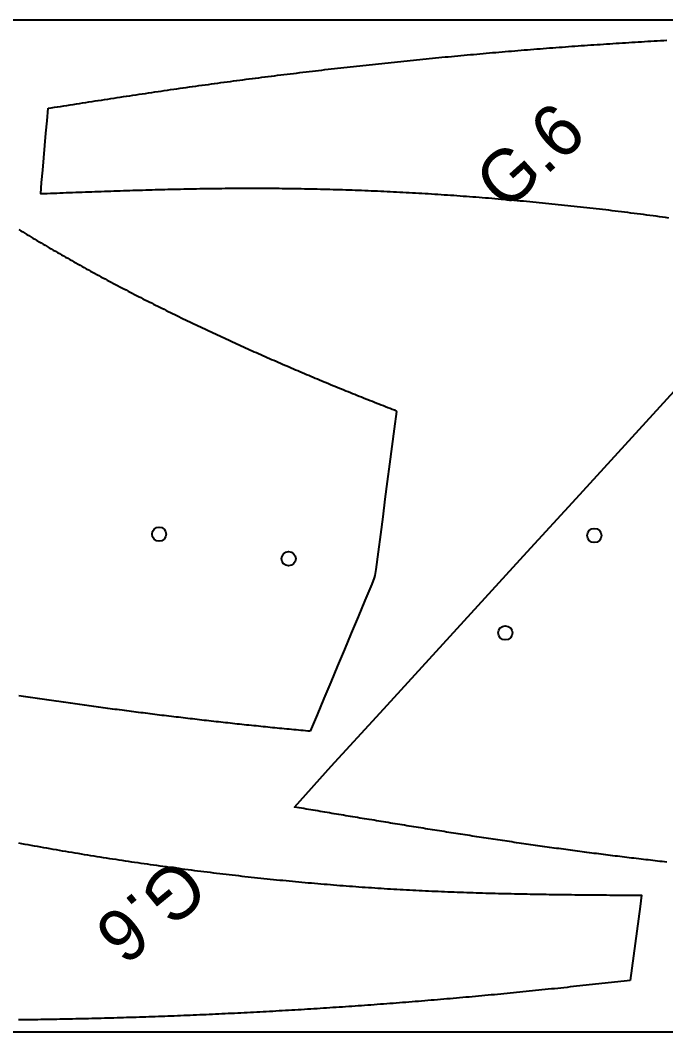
# Model space of a CAD drawing. Extents: x 2 to 206, y 2 to 48.
# Drawn here: x 34.98 to 64.36, y 1.94 to 47.94 of the extents above; entities that cross this region are included whole.
import ezdxf

# ---------------------------------------------------------------- set-up
doc = ezdxf.new("R2010")
doc.units = 0
doc.layers.get('0').update_dxf_attribs({"linetype": 'CONTINUOUS'})
for name, color, linetype in [('ANNOTATION', 7, 'CONTINUOUS'), ('CUT_SHEET', 1, 'CONTINUOUS'), ('DRILLING', 3, 'CONTINUOUS')]:
    doc.layers.add(name, color=color, linetype=linetype)
doc.styles.add('TW_CEN_MT', font='txt')

# ---------------------------------------------------------------- blocks, each defined once
blk = doc.blocks.new('*U7')
at = {"layer": 'ANNOTATION', "color": 7, "style": 'TW_CEN_MT'}
blk.add_text('G.6', height=2.3704, rotation=219.3347, dxfattribs=at).set_placement((42.177, 9.963))
blk = doc.blocks.new('*U8')
at = {"layer": 'ANNOTATION', "color": 7, "style": 'TW_CEN_MT'}
blk.add_text('G.6', height=2.3704, rotation=41.9698, dxfattribs=at).set_placement((57.056, 39.195))

msp = doc.modelspace()

# ---------------------------------------------------------------- linework, layer by layer
for points in [[(36.2499, 43.9341, 0), (36.3928, 43.9565, 0), (36.5356, 43.9788, 0), (36.6784, 44.0012, 0), (36.8213, 44.0235, 0), (36.9641, 44.0458, 0), (37.1069, 44.0681, 0), (37.2498, 44.0904, 0), (37.3926, 44.1127, 0), (37.5355, 44.135, 0), (37.6783, 44.1572, 0), (37.8212, 44.1794, 0), (37.964, 44.2016, 0), (38.1069, 44.2238, 0), (38.2498, 44.2459, 0), (38.3926, 44.268, 0), (38.5355, 44.2901, 0), (38.6784, 44.3121, 0), (38.8213, 44.3341, 0), (38.9642, 44.356, 0), (39.1071, 44.3779, 0), (39.25, 44.3998, 0), (39.3929, 44.4216, 0), (39.5358, 44.4433, 0), (39.6788, 44.465, 0), (39.8217, 44.4867, 0), (39.9647, 44.5082, 0), (40.1076, 44.5298, 0), (40.2506, 44.5512, 0), (40.3936, 44.5726, 0), (40.5366, 44.5939, 0), (40.6796, 44.6152, 0), (40.8226, 44.6364, 0), (40.9656, 44.6575, 0), (41.1086, 44.6785, 0), (41.2517, 44.6994, 0), (41.3947, 44.7203, 0), (41.5378, 44.7411, 0), (41.6809, 44.7618, 0), (41.824, 44.7824, 0), (41.9671, 44.8029, 0), (42.1102, 44.8234, 0), (42.2533, 44.8438, 0), (42.3964, 44.864, 0), (42.5396, 44.8842, 0), (42.6828, 44.9044, 0), (42.8259, 44.9244, 0), (42.9691, 44.9444, 0), (43.1123, 44.9642, 0), (43.2555, 44.984, 0), (43.3988, 45.0037, 0), (43.542, 45.0234, 0), (43.6853, 45.0429, 0), (43.8285, 45.0624, 0), (43.9718, 45.0817, 0), (44.1151, 45.101, 0), (44.2584, 45.1203, 0), (44.4017, 45.1394, 0), (44.545, 45.1585, 0), (44.6883, 45.1774, 0), (44.8316, 45.1963, 0), (44.975, 45.2151, 0), (45.1183, 45.2339, 0), (45.2617, 45.2525, 0), (45.4051, 45.2711, 0), (45.5485, 45.2896, 0), (45.6919, 45.308, 0), (45.8353, 45.3263, 0), (45.9787, 45.3446, 0), (46.1221, 45.3627, 0), (46.2656, 45.3808, 0), (46.409, 45.3988, 0), (46.5525, 45.4168, 0), (46.696, 45.4346, 0), (46.8395, 45.4524, 0), (46.983, 45.4701, 0), (47.1265, 45.4877, 0), (47.27, 45.5052, 0), (47.4135, 45.5227, 0), (47.557, 45.5401, 0), (47.7006, 45.5574, 0), (47.8441, 45.5746, 0), (47.9877, 45.5917, 0), (48.1313, 45.6088, 0), (48.2749, 45.6257, 0), (48.4184, 45.6426, 0), (48.562, 45.6595, 0), (48.7057, 45.6762, 0), (48.8493, 45.6929, 0), (48.9929, 45.7095, 0), (49.1365, 45.726, 0), (49.2802, 45.7424, 0), (49.4239, 45.7588, 0), (49.5675, 45.775, 0), (49.7112, 45.7912, 0), (49.8549, 45.8073, 0), (49.9986, 45.8234, 0), (50.1423, 45.8394, 0), (50.286, 45.8552, 0), (50.4297, 45.8711, 0), (50.5734, 45.8868, 0), (50.7172, 45.9024, 0), (50.8609, 45.918, 0), (51.0047, 45.9335, 0), (51.1484, 45.9489, 0), (51.2922, 45.9643, 0), (51.436, 45.9796, 0), (51.5798, 45.9948, 0), (51.7236, 46.0099, 0), (51.8674, 46.0249, 0), (52.0112, 46.0399, 0), (52.155, 46.0548, 0), (52.2988, 46.0696, 0), (52.4427, 46.0843, 0), (52.5865, 46.099, 0), (52.7304, 46.1136, 0), (52.8742, 46.1281, 0), (53.0181, 46.1425, 0), (53.162, 46.1569, 0), (53.3058, 46.1711, 0), (53.4497, 46.1853, 0), (53.5936, 46.1994, 0), (53.7375, 46.2135, 0), (53.8814, 46.2274, 0), (54.0254, 46.2413, 0), (54.1693, 46.2551, 0), (54.3132, 46.2689, 0), (54.4572, 46.2825, 0), (54.6011, 46.2961, 0), (54.7451, 46.3096, 0), (54.8891, 46.323, 0), (55.033, 46.3363, 0), (55.177, 46.3496, 0), (55.321, 46.3628, 0), (55.465, 46.3759, 0), (55.609, 46.3889, 0), (55.753, 46.4018, 0), (55.897, 46.4147, 0), (56.041, 46.4275, 0), (56.1851, 46.4402, 0), (56.3291, 46.4528, 0), (56.4732, 46.4654, 0), (56.6172, 46.4778, 0), (56.7613, 46.4902, 0), (56.9053, 46.5025, 0), (57.0494, 46.5147, 0), (57.1935, 46.5269, 0), (57.3376, 46.5389, 0), (57.4817, 46.5509, 0), (57.6258, 46.5628, 0), (57.7699, 46.5747, 0), (57.914, 46.5864, 0), (58.0581, 46.5981, 0), (58.2022, 46.6096, 0), (58.3464, 46.6211, 0), (58.4905, 46.6325, 0), (58.6347, 46.6439, 0), (58.7788, 46.6551, 0), (58.923, 46.6663, 0), (59.0671, 46.6774, 0), (59.2113, 46.6884, 0), (59.3555, 46.6993, 0), (59.4997, 46.7102, 0), (59.6439, 46.721, 0), (59.7881, 46.7316, 0), (59.9323, 46.7422, 0), (60.0765, 46.7528, 0), (60.2207, 46.7632, 0), (60.3649, 46.7735, 0), (60.5091, 46.7838, 0), (60.6534, 46.794, 0), (60.7976, 46.8041, 0), (60.9419, 46.8141, 0), (61.0861, 46.8241, 0), (61.2304, 46.8339, 0), (61.3746, 46.8437, 0), (61.5189, 46.8534, 0), (61.6632, 46.863, 0), (61.8075, 46.8725, 0), (61.9518, 46.8819, 0), (62.096, 46.8913, 0), (62.2403, 46.9006, 0), (62.3847, 46.9097, 0), (62.529, 46.9189, 0), (62.6733, 46.9279, 0), (62.8176, 46.9368, 0), (62.9619, 46.9456, 0), (63.1063, 46.9544, 0), (63.2506, 46.9631, 0), (63.3949, 46.9717, 0), (63.5393, 46.9802, 0), (63.6836, 46.9886, 0), (63.828, 46.997, 0), (63.9724, 47.0052, 0), (64.1167, 47.0134, 0), (64.2611, 47.0215, 0), (64.4055, 47.0295, 0)], [(64.4943, 38.9442, 0), (64.3509, 38.9641, 0), (64.2074, 38.9838, 0), (64.064, 39.0033, 0), (63.9205, 39.0227, 0), (63.777, 39.042, 0), (63.6335, 39.0611, 0), (63.49, 39.0801, 0), (63.3464, 39.0989, 0), (63.2029, 39.1176, 0), (63.0593, 39.1361, 0), (62.9157, 39.1544, 0), (62.7721, 39.1727, 0), (62.6284, 39.1907, 0), (62.4848, 39.2087, 0), (62.3411, 39.2265, 0), (62.1974, 39.2441, 0), (62.0537, 39.2616, 0), (61.9099, 39.2789, 0), (61.7662, 39.2961, 0), (61.6224, 39.3132, 0), (61.4786, 39.3301, 0), (61.3349, 39.3469, 0), (61.191, 39.3635, 0), (61.0472, 39.38, 0), (60.9034, 39.3963, 0), (60.7595, 39.4125, 0), (60.6156, 39.4285, 0), (60.4718, 39.4444, 0), (60.3279, 39.4601, 0), (60.1839, 39.4757, 0), (60.04, 39.4912, 0), (59.8961, 39.5065, 0), (59.7521, 39.5217, 0), (59.6081, 39.5367, 0), (59.4642, 39.5516, 0), (59.3202, 39.5663, 0), (59.1761, 39.5809, 0), (59.0321, 39.5954, 0), (58.8881, 39.6097, 0), (58.744, 39.6238, 0), (58.6, 39.6378, 0), (58.4559, 39.6517, 0), (58.3118, 39.6654, 0), (58.1677, 39.679, 0), (58.0236, 39.6925, 0), (57.8795, 39.7058, 0), (57.7354, 39.7189, 0), (57.5912, 39.732, 0), (57.4471, 39.7448, 0), (57.3029, 39.7576, 0), (57.1588, 39.7702, 0), (57.0146, 39.7826, 0), (56.8704, 39.7949, 0), (56.7262, 39.8071, 0), (56.582, 39.8191, 0), (56.4378, 39.831, 0), (56.2936, 39.8427, 0), (56.1493, 39.8543, 0), (56.0051, 39.8657, 0), (55.8608, 39.877, 0), (55.7166, 39.8882, 0), (55.5723, 39.8992, 0), (55.428, 39.91, 0), (55.2838, 39.9207, 0), (55.1395, 39.9313, 0), (54.9952, 39.9417, 0), (54.8509, 39.952, 0), (54.7065, 39.9621, 0), (54.5622, 39.9721, 0), (54.4179, 39.9819, 0), (54.2735, 39.9916, 0), (54.1292, 40.0011, 0), (53.9849, 40.0105, 0), (53.8405, 40.0197, 0), (53.6961, 40.0288, 0), (53.5518, 40.0377, 0), (53.4074, 40.0465, 0), (53.263, 40.0551, 0), (53.1186, 40.0636, 0), (52.9742, 40.0719, 0), (52.8298, 40.08, 0), (52.6854, 40.088, 0), (52.541, 40.0959, 0), (52.3966, 40.1036, 0), (52.2521, 40.1112, 0), (52.1077, 40.1186, 0), (51.9633, 40.1258, 0), (51.8188, 40.1329, 0), (51.6744, 40.1398, 0), (51.5299, 40.1466, 0), (51.3855, 40.1532, 0), (51.241, 40.1597, 0), (51.0965, 40.166, 0), (50.9521, 40.1722, 0), (50.8076, 40.1782, 0), (50.6631, 40.184, 0), (50.5186, 40.1897, 0), (50.3741, 40.1952, 0), (50.2297, 40.2006, 0), (50.0852, 40.2058, 0), (49.9407, 40.2109, 0), (49.7962, 40.2158, 0), (49.6517, 40.2205, 0), (49.5072, 40.2251, 0), (49.3626, 40.2295, 0), (49.2181, 40.2337, 0), (49.0736, 40.2378, 0), (48.9291, 40.2418, 0), (48.7846, 40.2455, 0), (48.6401, 40.2491, 0), (48.4955, 40.2526, 0), (48.351, 40.2559, 0), (48.2065, 40.259, 0), (48.062, 40.262, 0), (47.9174, 40.2648, 0), (47.7729, 40.2674, 0), (47.6284, 40.2699, 0), (47.4838, 40.2722, 0), (47.3393, 40.2743, 0), (47.1948, 40.2763, 0), (47.0502, 40.2781, 0), (46.9057, 40.2797, 0), (46.7612, 40.2812, 0), (46.6166, 40.2825, 0), (46.4721, 40.2837, 0), (46.3275, 40.2847, 0), (46.183, 40.2855, 0), (46.0385, 40.2861, 0), (45.8939, 40.2866, 0), (45.7494, 40.2869, 0), (45.6049, 40.2871, 0), (45.4603, 40.287, 0), (45.3158, 40.2869, 0), (45.1712, 40.2865, 0), (45.0267, 40.286, 0), (44.8822, 40.2853, 0), (44.7376, 40.2845, 0), (44.5931, 40.2835, 0), (44.4486, 40.2824, 0), (44.304, 40.2811, 0), (44.1595, 40.2797, 0), (44.015, 40.2781, 0), (43.8705, 40.2764, 0), (43.7259, 40.2746, 0), (43.5814, 40.2726, 0), (43.4369, 40.2705, 0), (43.2923, 40.2683, 0), (43.1478, 40.2659, 0), (43.0033, 40.2634, 0), (42.8588, 40.2608, 0), (42.7142, 40.2581, 0), (42.5697, 40.2552, 0), (42.4252, 40.2522, 0), (42.2806, 40.2492, 0), (42.1361, 40.246, 0), (41.9916, 40.2427, 0), (41.8471, 40.2393, 0), (41.7025, 40.2358, 0), (41.558, 40.2322, 0), (41.4135, 40.2284, 0), (41.269, 40.2247, 0), (41.1245, 40.2208, 0), (40.9799, 40.2168, 0), (40.8354, 40.2127, 0), (40.6909, 40.2086, 0), (40.5464, 40.2043, 0), (40.4018, 40.2, 0), (40.2573, 40.1956, 0), (40.1128, 40.1911, 0), (39.9683, 40.1866, 0), (39.8238, 40.182, 0), (39.6792, 40.1773, 0), (39.5347, 40.1726, 0), (39.3902, 40.1677, 0), (39.2457, 40.1629, 0), (39.1012, 40.158, 0), (38.9567, 40.153, 0), (38.8121, 40.1479, 0), (38.6676, 40.1429, 0), (38.5231, 40.1377, 0), (38.3786, 40.1325, 0), (38.2341, 40.1273, 0), (38.0895, 40.1221, 0), (37.945, 40.1168, 0), (37.8005, 40.1114, 0), (37.656, 40.1061, 0), (37.5115, 40.1007, 0), (37.367, 40.0953, 0), (37.2224, 40.0898, 0), (37.0779, 40.0843, 0), (36.9334, 40.0788, 0), (36.7889, 40.0733, 0), (36.6444, 40.0678, 0), (36.4999, 40.0623, 0), (36.3553, 40.0567, 0), (36.2108, 40.0512, 0), (36.0663, 40.0456, 0), (35.9218, 40.04, 0), (35.9549, 40.5559, 0), (36.0041, 41.119, 0), (36.0532, 41.682, 0), (36.1024, 42.245, 0), (36.1516, 42.8081, 0), (36.2008, 43.3711, 0), (36.2499, 43.9341, 0)], [(34.9155, 38.4235, 0), (35.0074, 38.3674, 0), (35.0993, 38.3114, 0), (35.1913, 38.2555, 0), (35.2835, 38.1998, 0), (35.3757, 38.1442, 0), (35.4679, 38.0887, 0), (35.5603, 38.0334, 0), (35.6528, 37.9782, 0), (35.7453, 37.9231, 0), (35.8379, 37.8682, 0), (35.9306, 37.8133, 0), (36.0234, 37.7587, 0), (36.1162, 37.7041, 0), (36.2092, 37.6497, 0), (36.3022, 37.5954, 0), (36.3953, 37.5412, 0), (36.4885, 37.4872, 0), (36.5817, 37.4332, 0), (36.675, 37.3795, 0), (36.7685, 37.3258, 0), (36.8619, 37.2723, 0), (36.9555, 37.2188, 0), (37.0491, 37.1656, 0), (37.1429, 37.1124, 0), (37.2366, 37.0594, 0), (37.3305, 37.0064, 0), (37.4245, 36.9537, 0), (37.5185, 36.901, 0), (37.6125, 36.8484, 0), (37.7067, 36.796, 0), (37.8009, 36.7437, 0), (37.8952, 36.6915, 0), (37.9896, 36.6394, 0), (38.0841, 36.5875, 0), (38.1786, 36.5357, 0), (38.2732, 36.484, 0), (38.3678, 36.4324, 0), (38.4625, 36.3809, 0), (38.5573, 36.3296, 0), (38.6522, 36.2783, 0), (38.7471, 36.2272, 0), (38.8421, 36.1762, 0), (38.9372, 36.1253, 0), (39.0323, 36.0745, 0), (39.1275, 36.0239, 0), (39.2228, 35.9733, 0), (39.3181, 35.9229, 0), (39.4135, 35.8726, 0), (39.509, 35.8224, 0), (39.6045, 35.7723, 0), (39.7001, 35.7223, 0), (39.7957, 35.6724, 0), (39.8915, 35.6227, 0), (39.9872, 35.573, 0), (40.0831, 35.5235, 0), (40.179, 35.4741, 0), (40.2749, 35.4247, 0), (40.3709, 35.3755, 0), (40.467, 35.3264, 0), (40.5632, 35.2774, 0), (40.6594, 35.2285, 0), (40.7556, 35.1798, 0), (40.8519, 35.1311, 0), (40.9483, 35.0825, 0), (41.0447, 35.0341, 0), (41.1412, 34.9857, 0), (41.2378, 34.9375, 0), (41.3344, 34.8893, 0), (41.431, 34.8413, 0), (41.5277, 34.7933, 0), (41.6245, 34.7455, 0), (41.7213, 34.6977, 0), (41.8182, 34.6501, 0), (41.9151, 34.6026, 0), (42.0121, 34.5551, 0), (42.1091, 34.5078, 0), (42.2062, 34.4606, 0), (42.3033, 34.4135, 0), (42.4005, 34.3664, 0), (42.4977, 34.3195, 0), (42.595, 34.2727, 0), (42.6924, 34.2259, 0), (42.7897, 34.1793, 0), (42.8872, 34.1327, 0), (42.9846, 34.0863, 0), (43.0822, 34.0399, 0), (43.1797, 33.9937, 0), (43.2774, 33.9475, 0), (43.375, 33.9014, 0), (43.4727, 33.8555, 0), (43.5705, 33.8096, 0), (43.6683, 33.7638, 0), (43.7662, 33.7181, 0), (43.8641, 33.6725, 0), (43.962, 33.627, 0), (44.06, 33.5816, 0), (44.158, 33.5363, 0), (44.2561, 33.491, 0), (44.3542, 33.4459, 0), (44.4523, 33.4008, 0), (44.5505, 33.3559, 0), (44.6487, 33.311, 0), (44.747, 33.2662, 0), (44.8453, 33.2215, 0), (44.9437, 33.1769, 0), (45.0421, 33.1324, 0), (45.1405, 33.0879, 0), (45.2389, 33.0436, 0), (45.3374, 32.9993, 0), (45.436, 32.9551, 0), (45.5346, 32.911, 0), (45.6332, 32.867, 0), (45.7318, 32.8231, 0), (45.8305, 32.7792, 0), (45.9292, 32.7354, 0), (46.028, 32.6918, 0), (46.1268, 32.6481, 0), (46.2256, 32.6046, 0), (46.3244, 32.5612, 0), (46.4233, 32.5178, 0), (46.5222, 32.4745, 0), (46.6212, 32.4313, 0), (46.7202, 32.3882, 0), (46.8192, 32.3452, 0), (46.9182, 32.3022, 0), (47.0173, 32.2593, 0), (47.1164, 32.2165, 0), (47.2155, 32.1738, 0), (47.3147, 32.1312, 0), (47.4139, 32.0886, 0), (47.5131, 32.0462, 0), (47.6124, 32.0038, 0), (47.7117, 31.9614, 0), (47.811, 31.9192, 0), (47.9104, 31.8771, 0), (48.0098, 31.835, 0), (48.1092, 31.793, 0), (48.2087, 31.7511, 0), (48.3082, 31.7092, 0), (48.4077, 31.6675, 0), (48.5072, 31.6258, 0), (48.6068, 31.5842, 0), (48.7064, 31.5427, 0), (48.8061, 31.5013, 0), (48.9057, 31.46, 0), (49.0054, 31.4187, 0), (49.1052, 31.3775, 0), (49.2049, 31.3364, 0), (49.3047, 31.2954, 0), (49.4046, 31.2545, 0), (49.5044, 31.2136, 0), (49.6043, 31.1728, 0), (49.7042, 31.1322, 0), (49.8042, 31.0915, 0), (49.9042, 31.051, 0), (50.0042, 31.0106, 0), (50.1042, 30.9702, 0), (50.2043, 30.9299, 0), (50.3044, 30.8897, 0), (50.4046, 30.8496, 0), (50.5047, 30.8096, 0), (50.6049, 30.7696, 0), (50.7052, 30.7298, 0), (50.8054, 30.69, 0), (50.9057, 30.6503, 0), (51.006, 30.6106, 0), (51.1064, 30.5711, 0), (51.2068, 30.5316, 0), (51.3072, 30.4923, 0), (51.4076, 30.453, 0), (51.5081, 30.4138, 0), (51.6086, 30.3746, 0), (51.7091, 30.3356, 0), (51.8097, 30.2966, 0), (51.9103, 30.2577, 0), (52.0109, 30.219, 0), (52.1044, 30.1537, 0), (51.9996, 29.3546, 0), (51.8948, 28.5555, 0), (51.79, 27.7563, 0), (51.6852, 26.9572, 0), (51.5804, 26.1581, 0), (51.4756, 25.3589, 0), (51.3708, 24.5598, 0), (51.266, 23.7607, 0), (51.1612, 22.9616, 0), (51.1214, 22.6829, 0), (51.0931, 22.5788, 0), (50.9778, 22.2955, 0), (50.6669, 21.5519, 0), (50.3559, 20.8084, 0), (50.0449, 20.0648, 0), (49.734, 19.3213, 0), (49.423, 18.5777, 0), (49.112, 17.8341, 0), (48.8011, 17.0906, 0), (48.4901, 16.347, 0), (48.1791, 15.6034, 0)], [(64.4075, 9.65381, 0), (64.3004, 9.66586, 0), (64.1934, 9.67797, 0), (64.0863, 9.69014, 0), (63.9793, 9.70236, 0), (63.8723, 9.71463, 0), (63.7653, 9.72697, 0), (63.6583, 9.73936, 0), (63.5513, 9.7518, 0), (63.4443, 9.7643, 0), (63.3373, 9.77686, 0), (63.2303, 9.78947, 0), (63.1233, 9.80214, 0), (63.0164, 9.81487, 0), (62.9094, 9.82765, 0), (62.8025, 9.84049, 0), (62.6955, 9.85338, 0), (62.5886, 9.86634, 0), (62.4817, 9.87935, 0), (62.3747, 9.89241, 0), (62.2678, 9.90553, 0), (62.1609, 9.91871, 0), (62.054, 9.93195, 0), (61.9471, 9.94524, 0), (61.8403, 9.95859, 0), (61.7334, 9.972, 0), (61.6265, 9.98547, 0), (61.5197, 9.99899, 0), (61.4128, 10.0126, 0), (61.306, 10.0262, 0), (61.1991, 10.0399, 0), (61.0923, 10.0536, 0), (60.9855, 10.0675, 0), (60.8787, 10.0813, 0), (60.7719, 10.0952, 0), (60.6651, 10.1092, 0), (60.5583, 10.1233, 0), (60.4515, 10.1374, 0), (60.3447, 10.1515, 0), (60.238, 10.1657, 0), (60.1312, 10.18, 0), (60.0245, 10.1943, 0), (59.9177, 10.2087, 0), (59.811, 10.2232, 0), (59.7043, 10.2377, 0), (59.5976, 10.2522, 0), (59.4909, 10.2668, 0), (59.3842, 10.2815, 0), (59.2775, 10.2962, 0), (59.1708, 10.311, 0), (59.0641, 10.3258, 0), (58.9575, 10.3407, 0), (58.8508, 10.3556, 0), (58.7441, 10.3706, 0), (58.6375, 10.3856, 0), (58.5308, 10.4007, 0), (58.4242, 10.4158, 0), (58.3176, 10.431, 0), (58.211, 10.4462, 0), (58.1044, 10.4615, 0), (57.9978, 10.4768, 0), (57.8912, 10.4922, 0), (57.7846, 10.5076, 0), (57.678, 10.5231, 0), (57.5714, 10.5386, 0), (57.4648, 10.5542, 0), (57.3583, 10.5698, 0), (57.2517, 10.5854, 0), (57.1452, 10.6011, 0), (57.0386, 10.6169, 0), (56.9321, 10.6326, 0), (56.8255, 10.6485, 0), (56.719, 10.6643, 0), (56.6125, 10.6803, 0), (56.506, 10.6962, 0), (56.3995, 10.7122, 0), (56.293, 10.7282, 0), (56.1865, 10.7443, 0), (56.08, 10.7604, 0), (55.9735, 10.7766, 0), (55.867, 10.7928, 0), (55.7605, 10.809, 0), (55.6541, 10.8253, 0), (55.5476, 10.8416, 0), (55.4411, 10.858, 0), (55.3347, 10.8744, 0), (55.2282, 10.8908, 0), (55.1218, 10.9073, 0), (55.0153, 10.9238, 0), (54.9089, 10.9403, 0), (54.8025, 10.9569, 0), (54.6961, 10.9735, 0), (54.5896, 10.9901, 0), (54.4832, 11.0068, 0), (54.3768, 11.0235, 0), (54.2704, 11.0402, 0), (54.164, 11.057, 0), (54.0576, 11.0738, 0), (53.9512, 11.0906, 0), (53.8448, 11.1075, 0), (53.7384, 11.1244, 0), (53.6321, 11.1413, 0), (53.5257, 11.1582, 0), (53.4193, 11.1752, 0), (53.313, 11.1922, 0), (53.2066, 11.2093, 0), (53.1002, 11.2263, 0), (52.9939, 11.2434, 0), (52.8875, 11.2605, 0), (52.7812, 11.2777, 0), (52.6748, 11.2948, 0), (52.5685, 11.312, 0), (52.4622, 11.3293, 0), (52.3558, 11.3465, 0), (52.2495, 11.3638, 0), (52.1432, 11.3811, 0), (52.0368, 11.3984, 0), (51.9305, 11.4157, 0), (51.8242, 11.4331, 0), (51.7179, 11.4504, 0), (51.6116, 11.4678, 0), (51.5053, 11.4853, 0), (51.399, 11.5027, 0), (51.2927, 11.5202, 0), (51.1864, 11.5377, 0), (51.0801, 11.5552, 0), (50.9738, 11.5727, 0), (50.8675, 11.5902, 0), (50.7612, 11.6078, 0), (50.6549, 11.6253, 0), (50.5486, 11.6429, 0), (50.4423, 11.6605, 0), (50.3361, 11.6781, 0), (50.2298, 11.6958, 0), (50.1235, 11.7134, 0), (50.0172, 11.7311, 0), (49.911, 11.7488, 0), (49.8047, 11.7665, 0), (49.6984, 11.7842, 0), (49.5922, 11.8019, 0), (49.4859, 11.8196, 0), (49.3796, 11.8374, 0), (49.2734, 11.8551, 0), (49.1671, 11.8729, 0), (49.0609, 11.8906, 0), (48.9546, 11.9084, 0), (48.8483, 11.9262, 0), (48.7421, 11.944, 0), (48.6358, 11.9618, 0), (48.5296, 11.9797, 0), (48.4233, 11.9975, 0), (48.3171, 12.0153, 0), (48.2108, 12.0332, 0), (48.1046, 12.051, 0), (47.9983, 12.0688, 0), (47.8921, 12.0867, 0), (47.7858, 12.1046, 0), (47.6796, 12.1224, 0), (47.5734, 12.1403, 0), (47.4671, 12.1582, 0), (49.1343, 14.0129, 0), (51.3634, 16.4498, 0), (53.5926, 18.8866, 0), (55.8217, 21.3235, 0), (58.0509, 23.7603, 0), (60.28, 26.1971, 0), (62.5092, 28.634, 0), (64.7384, 31.0708, 0)], [(48.1791, 15.6034, 0), (48.0719, 15.6134, 0), (47.9646, 15.6234, 0), (47.8573, 15.6334, 0), (47.7501, 15.6435, 0), (47.6428, 15.6537, 0), (47.5356, 15.6639, 0), (47.4283, 15.6741, 0), (47.3211, 15.6844, 0), (47.2138, 15.6948, 0), (47.1066, 15.7052, 0), (46.9994, 15.7157, 0), (46.8921, 15.7262, 0), (46.7849, 15.7367, 0), (46.6777, 15.7474, 0), (46.5705, 15.758, 0), (46.4633, 15.7687, 0), (46.3561, 15.7795, 0), (46.2489, 15.7903, 0), (46.1417, 15.8012, 0), (46.0345, 15.8121, 0), (45.9274, 15.8231, 0), (45.8202, 15.8341, 0), (45.713, 15.8452, 0), (45.6059, 15.8563, 0), (45.4987, 15.8675, 0), (45.3916, 15.8787, 0), (45.2844, 15.89, 0), (45.1773, 15.9013, 0), (45.0701, 15.9127, 0), (44.963, 15.9241, 0), (44.8559, 15.9356, 0), (44.7488, 15.9471, 0), (44.6417, 15.9587, 0), (44.5346, 15.9703, 0), (44.4275, 15.982, 0), (44.3204, 15.9938, 0), (44.2133, 16.0055, 0), (44.1062, 16.0174, 0), (43.9991, 16.0293, 0), (43.892, 16.0412, 0), (43.785, 16.0532, 0), (43.6779, 16.0652, 0), (43.5709, 16.0773, 0), (43.4638, 16.0894, 0), (43.3568, 16.1016, 0), (43.2497, 16.1139, 0), (43.1427, 16.1262, 0), (43.0357, 16.1385, 0), (42.9286, 16.1509, 0), (42.8216, 16.1633, 0), (42.7146, 16.1758, 0), (42.6076, 16.1884, 0), (42.5006, 16.201, 0), (42.3936, 16.2136, 0), (42.2866, 16.2263, 0), (42.1796, 16.239, 0), (42.0727, 16.2518, 0), (41.9657, 16.2647, 0), (41.8587, 16.2776, 0), (41.7518, 16.2905, 0), (41.6448, 16.3035, 0), (41.5379, 16.3165, 0), (41.4309, 16.3296, 0), (41.324, 16.3428, 0), (41.2171, 16.3559, 0), (41.1101, 16.3692, 0), (41.0032, 16.3825, 0), (40.8963, 16.3958, 0), (40.7894, 16.4092, 0), (40.6825, 16.4226, 0), (40.5756, 16.4361, 0), (40.4687, 16.4497, 0), (40.3618, 16.4633, 0), (40.255, 16.4769, 0), (40.1481, 16.4906, 0), (40.0412, 16.5043, 0), (39.9344, 16.5181, 0), (39.8275, 16.5319, 0), (39.7207, 16.5458, 0), (39.6139, 16.5598, 0), (39.507, 16.5738, 0), (39.4002, 16.5878, 0), (39.2934, 16.6019, 0), (39.1866, 16.616, 0), (39.0798, 16.6302, 0), (38.973, 16.6444, 0), (38.8662, 16.6587, 0), (38.7594, 16.673, 0), (38.6526, 16.6874, 0), (38.5458, 16.7018, 0), (38.4391, 16.7163, 0), (38.3323, 16.7308, 0), (38.2256, 16.7454, 0), (38.1188, 16.76, 0), (38.0121, 16.7747, 0), (37.9053, 16.7894, 0), (37.7986, 16.8042, 0), (37.6919, 16.819, 0), (37.5852, 16.8339, 0), (37.4785, 16.8488, 0), (37.3718, 16.8638, 0), (37.2651, 16.8788, 0), (37.1584, 16.8939, 0), (37.0517, 16.909, 0), (36.945, 16.9241, 0), (36.8384, 16.9393, 0), (36.7317, 16.9546, 0), (36.625, 16.9699, 0), (36.5184, 16.9853, 0), (36.4118, 17.0007, 0), (36.3051, 17.0161, 0), (36.1985, 17.0316, 0), (36.0919, 17.0472, 0), (35.9853, 17.0628, 0), (35.8786, 17.0784, 0), (35.772, 17.0941, 0), (35.6655, 17.1099, 0), (35.5589, 17.1257, 0), (35.4523, 17.1415, 0), (35.3457, 17.1574, 0), (35.2392, 17.1733, 0), (35.1326, 17.1893, 0), (35.026, 17.2054, 0), (34.9195, 17.2214, 0)], [(34.901, 10.5292, 0), (35.0433, 10.503, 0), (35.1857, 10.4768, 0), (35.3282, 10.4508, 0), (35.4706, 10.425, 0), (35.6131, 10.3993, 0), (35.7556, 10.3738, 0), (35.8981, 10.3484, 0), (36.0407, 10.3231, 0), (36.1833, 10.298, 0), (36.3259, 10.2731, 0), (36.4685, 10.2483, 0), (36.6112, 10.2236, 0), (36.7539, 10.1991, 0), (36.8966, 10.1747, 0), (37.0393, 10.1505, 0), (37.1821, 10.1264, 0), (37.3248, 10.1025, 0), (37.4676, 10.0787, 0), (37.6105, 10.055, 0), (37.7533, 10.0315, 0), (37.8962, 10.0082, 0), (38.0391, 9.98498, 0), (38.182, 9.96191, 0), (38.3249, 9.93899, 0), (38.4679, 9.91621, 0), (38.6109, 9.89358, 0), (38.7539, 9.87109, 0), (38.8969, 9.84875, 0), (39.04, 9.82654, 0), (39.183, 9.80449, 0), (39.3261, 9.78257, 0), (39.4692, 9.7608, 0), (39.6124, 9.73918, 0), (39.7555, 9.71769, 0), (39.8987, 9.69635, 0), (40.0419, 9.67515, 0), (40.1851, 9.6541, 0), (40.3283, 9.63319, 0), (40.4715, 9.61242, 0), (40.6148, 9.59179, 0), (40.7581, 9.57131, 0), (40.9014, 9.55096, 0), (41.0447, 9.53076, 0), (41.188, 9.51071, 0), (41.3314, 9.49079, 0), (41.4747, 9.47102, 0), (41.6181, 9.45138, 0), (41.7615, 9.43189, 0), (41.905, 9.41254, 0), (42.0484, 9.39334, 0), (42.1918, 9.37427, 0), (42.3353, 9.35535, 0), (42.4788, 9.33657, 0), (42.6223, 9.31793, 0), (42.7658, 9.29944, 0), (42.9093, 9.28109, 0), (43.0529, 9.26289, 0), (43.1965, 9.24483, 0), (43.34, 9.22692, 0), (43.4836, 9.20915, 0), (43.6272, 9.19152, 0), (43.7709, 9.17405, 0), (43.9145, 9.15671, 0), (44.0582, 9.13953, 0), (44.2018, 9.12249, 0), (44.3455, 9.1056, 0), (44.4892, 9.08886, 0), (44.6329, 9.07226, 0), (44.7766, 9.05582, 0), (44.9204, 9.03952, 0), (45.0641, 9.02337, 0), (45.2079, 9.00737, 0), (45.3517, 8.99152, 0), (45.4955, 8.97582, 0), (45.6393, 8.96026, 0), (45.7831, 8.94486, 0), (45.927, 8.92961, 0), (46.0708, 8.91452, 0), (46.2147, 8.89957, 0), (46.3585, 8.88477, 0), (46.5024, 8.87013, 0), (46.6463, 8.85564, 0), (46.7902, 8.8413, 0), (46.9342, 8.82712, 0), (47.0781, 8.81309, 0), (47.2221, 8.79921, 0), (47.366, 8.78549, 0), (47.51, 8.77192, 0), (47.654, 8.7585, 0), (47.798, 8.74524, 0), (47.942, 8.73214, 0), (48.086, 8.71919, 0), (48.2301, 8.7064, 0), (48.3741, 8.69376, 0), (48.5182, 8.68129, 0), (48.6622, 8.66896, 0), (48.8063, 8.6568, 0), (48.9504, 8.64479, 0), (49.0945, 8.63294, 0), (49.2386, 8.62125, 0), (49.3827, 8.60972, 0), (49.5269, 8.59835, 0), (49.671, 8.58713, 0), (49.8152, 8.57608, 0), (49.9593, 8.56519, 0), (50.1035, 8.55445, 0), (50.2477, 8.54388, 0), (50.3919, 8.53347, 0), (50.5361, 8.52322, 0), (50.6803, 8.51313, 0), (50.8245, 8.5032, 0), (50.9687, 8.49344, 0), (51.113, 8.48383, 0), (51.2572, 8.4744, 0), (51.4015, 8.46512, 0), (51.5457, 8.45601, 0), (51.69, 8.44706, 0), (51.8343, 8.43827, 0), (51.9786, 8.42965, 0), (52.1229, 8.4212, 0), (52.2672, 8.41291, 0), (52.4115, 8.40478, 0), (52.5558, 8.39683, 0), (52.7002, 8.38903, 0), (52.8445, 8.38141, 0), (52.9889, 8.37395, 0), (53.1332, 8.36666, 0), (53.2776, 8.35953, 0), (53.422, 8.35258, 0), (53.5663, 8.34579, 0), (53.7107, 8.33917, 0), (53.8551, 8.33271, 0), (53.9995, 8.32642, 0), (54.1439, 8.32028, 0), (54.2883, 8.31431, 0), (54.4327, 8.30849, 0), (54.5772, 8.30282, 0), (54.7216, 8.2973, 0), (54.866, 8.29193, 0), (55.0105, 8.2867, 0), (55.1549, 8.28162, 0), (55.2994, 8.27668, 0), (55.4438, 8.27187, 0), (55.5883, 8.2672, 0), (55.7328, 8.26266, 0), (55.8773, 8.25825, 0), (56.0218, 8.25397, 0), (56.1662, 8.24982, 0), (56.3107, 8.24578, 0), (56.4552, 8.24187, 0), (56.5997, 8.23807, 0), (56.7442, 8.23439, 0), (56.8888, 8.23083, 0), (57.0333, 8.22737, 0), (57.1778, 8.22402, 0), (57.3223, 8.22077, 0), (57.4669, 8.21763, 0), (57.6114, 8.21459, 0), (57.7559, 8.21164, 0), (57.9005, 8.20879, 0), (58.045, 8.20603, 0), (58.1896, 8.20337, 0), (58.3341, 8.20079, 0), (58.4787, 8.19829, 0), (58.6233, 8.19588, 0), (58.7678, 8.19355, 0), (58.9124, 8.19129, 0), (59.057, 8.18911, 0), (59.2016, 8.18701, 0), (59.3461, 8.18497, 0), (59.4907, 8.183, 0), (59.6353, 8.1811, 0), (59.7799, 8.17926, 0), (59.9245, 8.17748, 0), (60.0691, 8.17575, 0), (60.2137, 8.17408, 0), (60.3583, 8.17247, 0), (60.5029, 8.1709, 0), (60.6475, 8.16938, 0), (60.7921, 8.16791, 0), (60.9367, 8.16648, 0), (61.0813, 8.16509, 0), (61.2259, 8.16374, 0), (61.3705, 8.16242, 0), (61.5151, 8.16114, 0), (61.6597, 8.15988, 0), (61.8043, 8.15866, 0), (61.9489, 8.15745, 0), (62.0936, 8.15628, 0), (62.2382, 8.15512, 0), (62.3828, 8.15398, 0), (62.5274, 8.15285, 0), (62.672, 8.15174, 0), (62.8166, 8.15063, 0), (62.9613, 8.14954, 0), (63.1059, 8.14845, 0), (63.2505, 8.14736, 0), (63.1937, 7.63355, 0), (63.1187, 7.07337, 0), (63.0437, 6.51319, 0), (62.9687, 5.95301, 0), (62.8937, 5.39283, 0), (62.8187, 4.83265, 0), (62.7437, 4.27247, 0)], [(62.7437, 4.27247, 0), (62.6, 4.25671, 0), (62.4563, 4.24096, 0), (62.3126, 4.22521, 0), (62.1688, 4.20947, 0), (62.0251, 4.19374, 0), (61.8814, 4.17803, 0), (61.7377, 4.16232, 0), (61.594, 4.14663, 0), (61.4503, 4.13096, 0), (61.3065, 4.11532, 0), (61.1628, 4.09969, 0), (61.0191, 4.08409, 0), (60.8754, 4.06852, 0), (60.7316, 4.05298, 0), (60.5879, 4.03748, 0), (60.4441, 4.02201, 0), (60.3004, 4.00658, 0), (60.1566, 3.99118, 0), (60.0129, 3.97583, 0), (59.8691, 3.96053, 0), (59.7254, 3.94527, 0), (59.5816, 3.93006, 0), (59.4378, 3.9149, 0), (59.2941, 3.8998, 0), (59.1503, 3.88476, 0), (59.0065, 3.86977, 0), (58.8627, 3.85485, 0), (58.7189, 3.83998, 0), (58.5751, 3.82519, 0), (58.4313, 3.81046, 0), (58.2874, 3.79581, 0), (58.1436, 3.78122, 0), (57.9998, 3.76672, 0), (57.8559, 3.75229, 0), (57.7121, 3.73794, 0), (57.5682, 3.72367, 0), (57.4243, 3.70949, 0), (57.2804, 3.69539, 0), (57.1366, 3.68138, 0), (56.9927, 3.66745, 0), (56.8487, 3.6536, 0), (56.7048, 3.63983, 0), (56.5609, 3.62615, 0), (56.417, 3.61255, 0), (56.273, 3.59903, 0), (56.1291, 3.5856, 0), (55.9851, 3.57225, 0), (55.8412, 3.55898, 0), (55.6972, 3.54579, 0), (55.5532, 3.53269, 0), (55.4092, 3.51967, 0), (55.2652, 3.50673, 0), (55.1212, 3.49387, 0), (54.9772, 3.4811, 0), (54.8332, 3.46841, 0), (54.6892, 3.4558, 0), (54.5452, 3.44327, 0), (54.4011, 3.43082, 0), (54.2571, 3.41845, 0), (54.113, 3.40617, 0), (53.969, 3.39397, 0), (53.8249, 3.38184, 0), (53.6808, 3.3698, 0), (53.5367, 3.35784, 0), (53.3927, 3.34596, 0), (53.2486, 3.33417, 0), (53.1045, 3.32245, 0), (52.9603, 3.31081, 0), (52.8162, 3.29926, 0), (52.6721, 3.28778, 0), (52.528, 3.27638, 0), (52.3838, 3.26507, 0), (52.2397, 3.25383, 0), (52.0955, 3.24268, 0), (51.9514, 3.2316, 0), (51.8072, 3.22061, 0), (51.6631, 3.20969, 0), (51.5189, 3.19886, 0), (51.3747, 3.1881, 0), (51.2305, 3.17743, 0), (51.0863, 3.16683, 0), (50.9421, 3.15631, 0), (50.7979, 3.14587, 0), (50.6537, 3.13551, 0), (50.5095, 3.12523, 0), (50.3653, 3.11503, 0), (50.221, 3.1049, 0), (50.0768, 3.09486, 0), (49.9326, 3.08489, 0), (49.7883, 3.07501, 0), (49.6441, 3.0652, 0), (49.4998, 3.05547, 0), (49.3555, 3.04581, 0), (49.2113, 3.03624, 0), (49.067, 3.02674, 0), (48.9227, 3.01732, 0), (48.7784, 3.00798, 0), (48.6341, 2.99872, 0), (48.4898, 2.98953, 0), (48.3455, 2.98042, 0), (48.2012, 2.97139, 0), (48.0569, 2.96244, 0), (47.9126, 2.95356, 0), (47.7683, 2.94476, 0), (47.624, 2.93604, 0), (47.4796, 2.92739, 0), (47.3353, 2.91883, 0), (47.191, 2.91033, 0), (47.0466, 2.90192, 0), (46.9023, 2.89358, 0), (46.7579, 2.88532, 0), (46.6136, 2.87713, 0), (46.4692, 2.86902, 0), (46.3249, 2.86099, 0), (46.1805, 2.85304, 0), (46.0361, 2.84516, 0), (45.8917, 2.83737, 0), (45.7473, 2.82964, 0), (45.603, 2.822, 0), (45.4586, 2.81444, 0), (45.3142, 2.80695, 0), (45.1698, 2.79954, 0), (45.0254, 2.79221, 0), (44.881, 2.78495, 0), (44.7366, 2.77778, 0), (44.5921, 2.77068, 0), (44.4477, 2.76366, 0), (44.3033, 2.75672, 0), (44.1589, 2.74986, 0), (44.0144, 2.74308, 0), (43.87, 2.73638, 0), (43.7256, 2.72975, 0), (43.5811, 2.72321, 0), (43.4367, 2.71674, 0), (43.2922, 2.71035, 0), (43.1478, 2.70405, 0), (43.0033, 2.69782, 0), (42.8589, 2.69167, 0), (42.7144, 2.6856, 0), (42.5699, 2.67961, 0), (42.4255, 2.67371, 0), (42.281, 2.66788, 0), (42.1365, 2.66213, 0), (41.992, 2.65646, 0), (41.8476, 2.65087, 0), (41.7031, 2.64537, 0), (41.5586, 2.63994, 0), (41.4141, 2.63459, 0), (41.2696, 2.62933, 0), (41.1251, 2.62414, 0), (40.9806, 2.61904, 0), (40.8361, 2.61402, 0), (40.6916, 2.60908, 0), (40.5471, 2.60422, 0), (40.4026, 2.59944, 0), (40.258, 2.59474, 0), (40.1135, 2.59013, 0), (39.969, 2.58559, 0), (39.8245, 2.58114, 0), (39.68, 2.57677, 0), (39.5354, 2.57248, 0), (39.3909, 2.56828, 0), (39.2464, 2.56416, 0), (39.1018, 2.56011, 0), (38.9573, 2.55616, 0), (38.8127, 2.55228, 0), (38.6682, 2.54849, 0), (38.5237, 2.54477, 0), (38.3791, 2.54115, 0), (38.2346, 2.5376, 0), (38.09, 2.53414, 0), (37.9454, 2.53076, 0), (37.8009, 2.52747, 0), (37.6563, 2.52425, 0), (37.5118, 2.52112, 0), (37.3672, 2.51808, 0), (37.2226, 2.51512, 0), (37.0781, 2.51224, 0), (36.9335, 2.50945, 0), (36.7889, 2.50674, 0), (36.6444, 2.50411, 0), (36.4998, 2.50157, 0), (36.3552, 2.49911, 0), (36.2106, 2.49674, 0), (36.0661, 2.49445, 0), (35.9215, 2.49225, 0), (35.7769, 2.49013, 0), (35.6323, 2.48809, 0), (35.4877, 2.48614, 0), (35.3431, 2.48428, 0), (35.1985, 2.4825, 0), (35.054, 2.48081, 0), (34.9094, 2.4792, 0)]]:
    msp.add_polyline3d(points)
at = {"layer": 'CUT_SHEET'}
msp.add_lwpolyline([(2.31771, 47.93981), (2.31771, 1.93981), (96.31771, 1.93981), (96.31771, 47.93981)], close=True, dxfattribs=at)
at = {"layer": 'DRILLING'}
for centre in [(41.30107, 24.56876), (61.10541, 24.50667), (47.19608, 23.45126), (57.05563, 20.07957)]:
    msp.add_circle(centre, 0.3225, dxfattribs=at)

# ---------------------------------------------------------------- block references
for name in ['*U8', '*U7']:
    msp.add_blockref(name, (0, 0))

doc.saveas('drawing.dxf')
